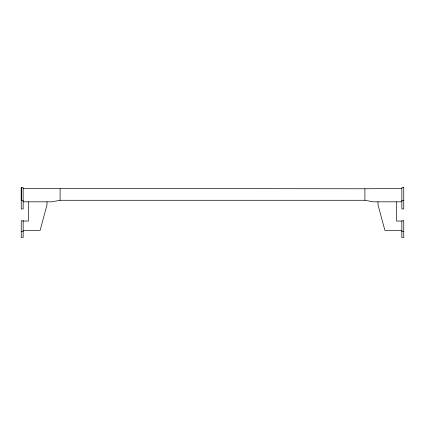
<?xml version="1.0" encoding="UTF-8"?>
<svg xmlns="http://www.w3.org/2000/svg" width="425" height="425" viewBox="0 0 425 425"><rect width="100%" height="100%" fill="white"/><g stroke="black" fill="none" stroke-linecap="round" stroke-linejoin="round"><path stroke-width="0.64" d="M21.25 187.51L21.25 208.957L23.157 208.957L23.157 187.51L21.25 187.51L21.25 200.611L23.157 200.611M401.843 201.817L373.246 201.817L364.905 200.281L60.095 200.281L51.754 201.817L23.157 201.817M23.157 188.488L364.905 188.769L401.843 188.488M401.843 200.611L403.75 200.611M23.157 221.048L28.401 221.048L28.401 201.817M401.843 221.048L396.599 221.048L396.599 201.817M23.157 230.414L40.104 230.414L46.989 204.861L46.989 201.817M401.843 230.414L384.896 230.414L378.011 204.861L378.011 201.817M21.25 231.466L23.157 231.466M401.843 231.466L403.75 231.466M364.905 188.769L364.905 200.281M60.095 188.769L60.095 200.281M403.75 187.51L401.843 187.51L401.843 208.957L403.75 208.957L403.75 187.51M23.157 220.809L21.25 220.809L21.25 237.49L23.157 237.49L23.157 220.809M403.75 220.809L401.843 220.809L401.843 237.49L403.75 237.49L403.75 220.809"/></g></svg>
